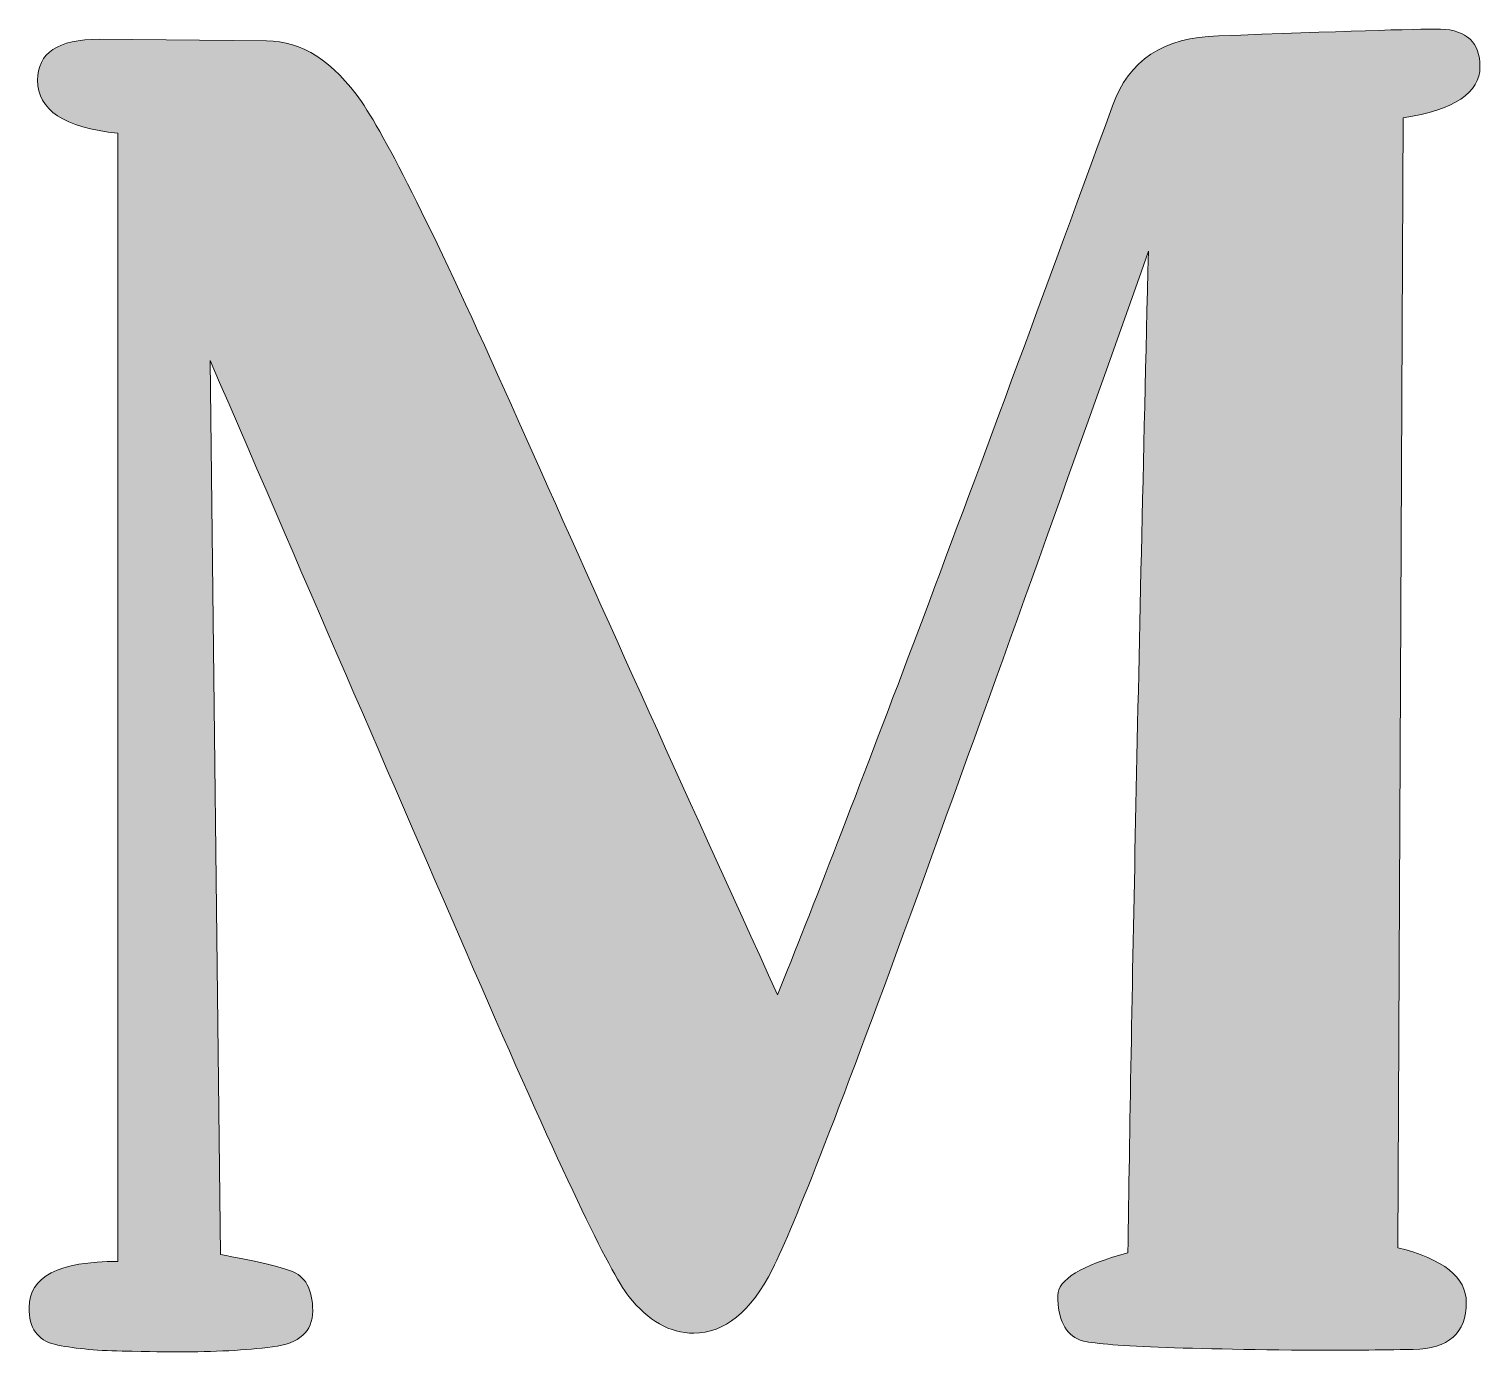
# Model space of a CAD drawing. Header units: inches. Extents: x -1.8 to 7.8, y -48 to 0.
# Drawn here: x 0.49 to 5.51, y -34.29 to -29.72 of the extents above; entities that cross this region are included whole.
import ezdxf

# ---------------------------------------------------------------- set-up
doc = ezdxf.new("R2010")
doc.units = ezdxf.units.IN
doc.header["$MEASUREMENT"] = 0
doc.layers.add('Layer 1', color=7, linetype='Continuous')

# ---------------------------------------------------------------- blocks, each defined once
blk = doc.blocks.new('block 2')
at = {"layer": 'Layer 1', "true_color": 0x231f20}
h = blk.add_hatch(color=250, dxfattribs=at)
h.dxf.hatch_style = 2
edge = h.paths.add_edge_path()
edge.add_spline(control_points=[(5.5097, -29.8494), (5.5097, -29.7667), (5.4644, -29.7234), (5.3738, -29.7194), (5.2832, -29.7194), (5.0272, -29.7274), (4.6058, -29.7431), (4.4167, -29.747), (4.2946, -29.8278), (4.2395, -29.9853), (3.7077, -31.4387), (3.3217, -32.4628), (3.0815, -33.0575), (2.7506, -32.3329), (2.4523, -31.6721), (2.1864, -31.0753), (1.9205, -30.4786), (1.7393, -30.1104), (1.6429, -29.9705), (1.5463, -29.8308), (1.437, -29.7608), (1.315, -29.7608), (1.315, -29.7608), (0.736, -29.7549), (0.736, -29.7549), (0.5942, -29.7549), (0.5233, -29.8021), (0.5233, -29.8967), (0.5233, -29.9992), (0.6158, -30.0602), (0.8009, -30.0798), (0.8009, -30.0798), (0.8009, -33.9792), (0.8009, -33.9792), (0.5961, -33.9792), (0.4937, -34.0324), (0.4937, -34.1387), (0.4937, -34.2096), (0.5233, -34.252), (0.5823, -34.2657), (0.6414, -34.2796), (0.7192, -34.2873), (0.8157, -34.2894), (0.9122, -34.2913), (0.9762, -34.2923), (1.0077, -34.2923), (1.1337, -34.2923), (1.243, -34.2864), (1.3356, -34.2746), (1.4281, -34.2628), (1.4745, -34.2214), (1.4745, -34.1505), (1.4745, -34.0758), (1.4488, -34.0294), (1.3977, -34.0117), (1.3464, -33.994), (1.2657, -33.9753), (1.1554, -33.9556), (1.1554, -33.9556), (1.12, -30.8656), (1.12, -30.8656), (1.4705, -31.6771), (1.7826, -32.3978), (2.0564, -33.028), (2.3301, -33.6582), (2.5005, -34.0157), (2.5675, -34.1003), (2.6344, -34.1851), (2.7093, -34.2273), (2.792, -34.2273), (2.8983, -34.2273), (2.9889, -34.1535), (3.0638, -34.0058), (3.1385, -33.8581), (3.306, -33.4268), (3.5659, -32.7119), (3.8259, -31.997), (4.0918, -31.2556), (4.3635, -30.4875), (4.3281, -31.9567), (4.3045, -33.1107), (4.2927, -33.9497), (4.1311, -33.9931), (4.0504, -34.0423), (4.0504, -34.0974), (4.0504, -34.1801), (4.076, -34.2313), (4.1272, -34.251), (4.1784, -34.2707), (4.4522, -34.2825), (4.9485, -34.2864), (5.0469, -34.2864), (5.1572, -34.2855), (5.2793, -34.2835), (5.4013, -34.2815), (5.4625, -34.2273), (5.4625, -34.121), (5.4625, -34.0344), (5.3836, -33.9714), (5.2261, -33.9319), (5.2261, -33.9319), (5.2439, -30.0267), (5.2439, -30.0267), (5.4211, -29.9992), (5.5097, -29.9401), (5.5097, -29.8494)], knot_values=[0, 0, 0, 0, 1, 1, 1, 2, 2, 2, 3, 3, 3, 4, 4, 4, 5, 5, 5, 6, 6, 6, 7, 7, 7, 8, 8, 8, 9, 9, 9, 10, 10, 10, 11, 11, 11, 12, 12, 12, 13, 13, 13, 14, 14, 14, 15, 15, 15, 16, 16, 16, 17, 17, 17, 18, 18, 18, 19, 19, 19, 20, 20, 20, 21, 21, 21, 22, 22, 22, 23, 23, 23, 24, 24, 24, 25, 25, 25, 26, 26, 26, 27, 27, 27, 28, 28, 28, 29, 29, 29, 30, 30, 30, 31, 31, 31, 32, 32, 32, 33, 33, 33, 34, 34, 34, 35, 35, 35, 35], degree=3, periodic=1)
at = {"layer": 'Layer 1', "lineweight": 0}
blk.add_open_spline([(5.5097, -29.8494), (5.5097, -29.7667), (5.4644, -29.7234), (5.3738, -29.7194), (5.2832, -29.7194), (5.0272, -29.7274), (4.6058, -29.7431), (4.4167, -29.747), (4.2946, -29.8278), (4.2395, -29.9853), (3.7077, -31.4387), (3.3217, -32.4628), (3.0815, -33.0575), (2.7506, -32.3329), (2.4523, -31.6721), (2.1864, -31.0753), (1.9205, -30.4786), (1.7393, -30.1104), (1.6429, -29.9705), (1.5463, -29.8308), (1.437, -29.7608), (1.315, -29.7608), (1.315, -29.7608), (0.736, -29.7549), (0.736, -29.7549), (0.5942, -29.7549), (0.5233, -29.8021), (0.5233, -29.8967), (0.5233, -29.9992), (0.6158, -30.0602), (0.8009, -30.0798), (0.8009, -30.0798), (0.8009, -33.9792), (0.8009, -33.9792), (0.5961, -33.9792), (0.4937, -34.0324), (0.4937, -34.1387), (0.4937, -34.2096), (0.5233, -34.252), (0.5823, -34.2657), (0.6414, -34.2796), (0.7192, -34.2873), (0.8157, -34.2894), (0.9122, -34.2913), (0.9762, -34.2923), (1.0077, -34.2923), (1.1337, -34.2923), (1.243, -34.2864), (1.3356, -34.2746), (1.4281, -34.2628), (1.4745, -34.2214), (1.4745, -34.1505), (1.4745, -34.0758), (1.4488, -34.0294), (1.3977, -34.0117), (1.3464, -33.994), (1.2657, -33.9753), (1.1554, -33.9556), (1.1554, -33.9556), (1.12, -30.8656), (1.12, -30.8656), (1.4705, -31.6771), (1.7826, -32.3978), (2.0564, -33.028), (2.3301, -33.6582), (2.5005, -34.0157), (2.5675, -34.1003), (2.6344, -34.1851), (2.7093, -34.2273), (2.792, -34.2273), (2.8983, -34.2273), (2.9889, -34.1535), (3.0638, -34.0058), (3.1385, -33.8581), (3.306, -33.4268), (3.5659, -32.7119), (3.8259, -31.997), (4.0918, -31.2556), (4.3635, -30.4875), (4.3281, -31.9567), (4.3045, -33.1107), (4.2927, -33.9497), (4.1311, -33.9931), (4.0504, -34.0423), (4.0504, -34.0974), (4.0504, -34.1801), (4.076, -34.2313), (4.1272, -34.251), (4.1784, -34.2707), (4.4522, -34.2825), (4.9485, -34.2864), (5.0469, -34.2864), (5.1572, -34.2855), (5.2793, -34.2835), (5.4013, -34.2815), (5.4625, -34.2273), (5.4625, -34.121), (5.4625, -34.0344), (5.3836, -33.9714), (5.2261, -33.9319), (5.2261, -33.9319), (5.2439, -30.0267), (5.2439, -30.0267), (5.4211, -29.9992), (5.5097, -29.9401), (5.5097, -29.8494)], degree=3, knots=[0, 0, 0, 0, 1, 1, 1, 2, 2, 2, 3, 3, 3, 4, 4, 4, 5, 5, 5, 6, 6, 6, 7, 7, 7, 8, 8, 8, 9, 9, 9, 10, 10, 10, 11, 11, 11, 12, 12, 12, 13, 13, 13, 14, 14, 14, 15, 15, 15, 16, 16, 16, 17, 17, 17, 18, 18, 18, 19, 19, 19, 20, 20, 20, 21, 21, 21, 22, 22, 22, 23, 23, 23, 24, 24, 24, 25, 25, 25, 26, 26, 26, 27, 27, 27, 28, 28, 28, 29, 29, 29, 30, 30, 30, 31, 31, 31, 32, 32, 32, 33, 33, 33, 34, 34, 34, 35, 35, 35, 35], dxfattribs=at)

msp = doc.modelspace()

# ---------------------------------------------------------------- block references
at = {"layer": 'Layer 1'}
msp.add_blockref('block 2', (0, 0), dxfattribs=at)

doc.saveas('drawing.dxf')
